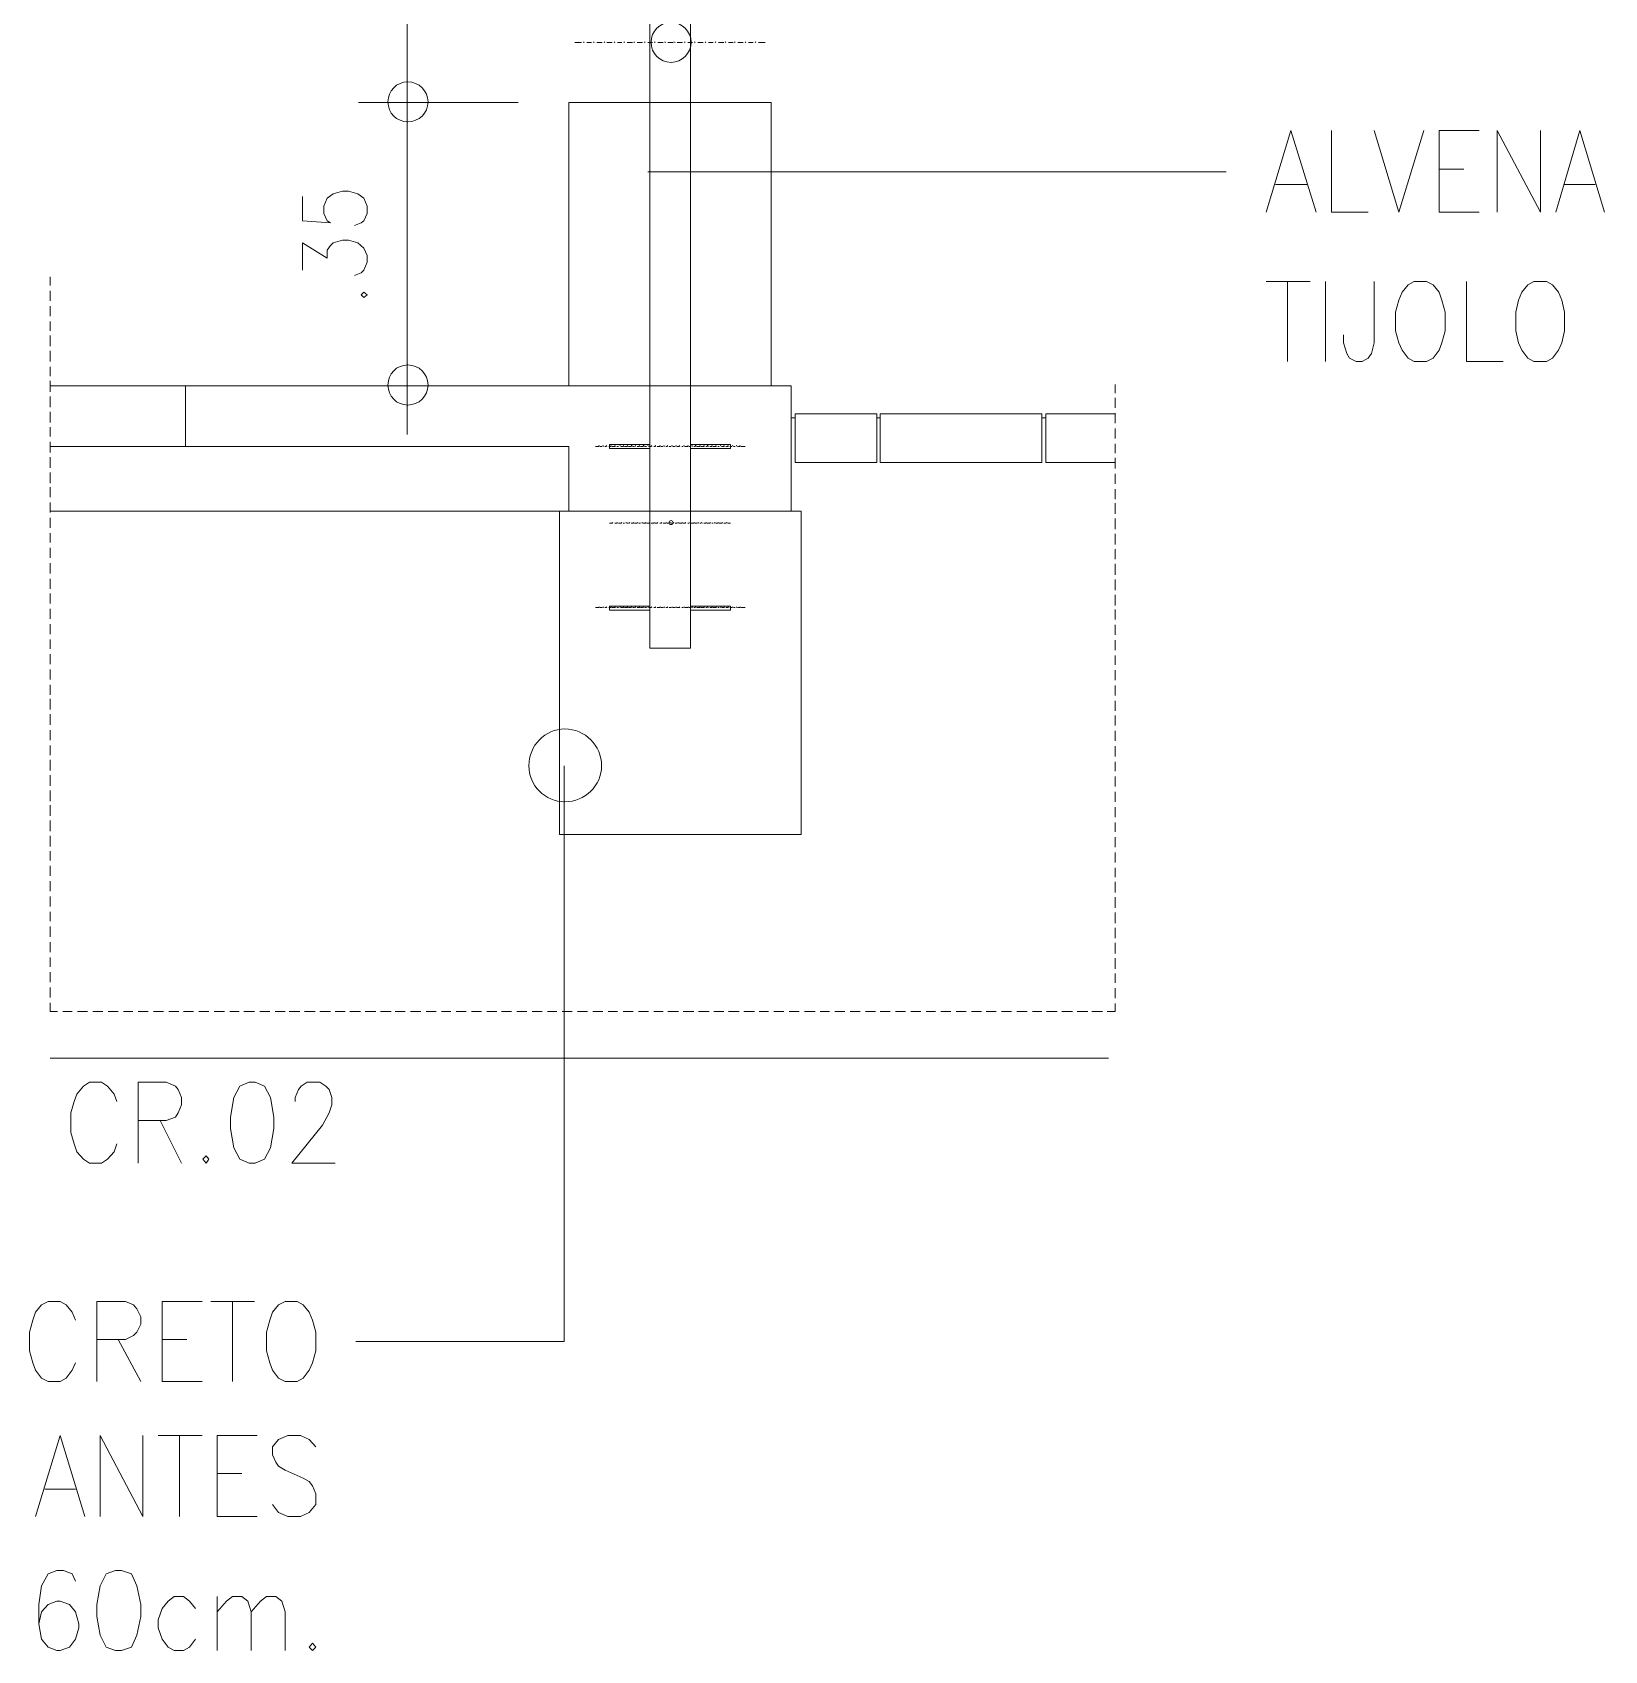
# Model space of a CAD drawing. Header units: millimetres. Extents: x 2928 to 3112, y 1220 to 1280.
# Drawn here: x 3067.889 to 3071.784, y 1260.121 to 1264.129 of the extents above; entities that cross this region are included whole.
import ezdxf

# ---------------------------------------------------------------- set-up
doc = ezdxf.new("R2010")
doc.units = ezdxf.units.MM

msp = doc.modelspace()

# ---------------------------------------------------------------- linework, layer by layer
at = {"color": 7, "linetype": 'Continuous', "lineweight": 5, "true_color": 0x000007}
for points in [[(3069.51943, 1263.95519), (3069.51943, 1275.05676), (3069.41854, 1275.05676), (3069.41854, 1263.95519)], [(3069.41854, 1263.95519), (3069.41854, 1262.60388), (3069.51943, 1262.60388), (3069.51943, 1263.95519)], [(3069.41854, 1263.10835), (3069.3193, 1263.10835), (3069.3193, 1263.09843), (3069.41854, 1263.09843)], [(3069.51943, 1263.10835), (3069.61867, 1263.10835), (3069.61867, 1263.09843), (3069.51943, 1263.09843)], [(3069.41854, 1262.70809), (3069.3193, 1262.70809), (3069.3193, 1262.69816), (3069.41854, 1262.69816)], [(3069.51943, 1262.70809), (3069.61867, 1262.70809), (3069.61867, 1262.69816), (3069.51943, 1262.69816)]]:
    msp.add_lwpolyline(points, dxfattribs=at)
at = {"color": 253, "linetype": 'Continuous', "lineweight": 5, "true_color": 0x9a9a9a}
for points in [[(3068.81814, 1264.05443), (3068.81814, 1268.00581), (3068.81814, 1268.00581)], [(3069.0927, 1263.95519), (3068.79829, 1263.95519), (3068.79829, 1263.95519)], [(3069.0927, 1263.95519), (3068.79829, 1263.95519), (3068.79829, 1263.95519)], [(3068.81814, 1263.8543), (3068.81814, 1263.35314), (3068.81814, 1263.35314)], [(3069.41357, 1263.78318), (3070.0272, 1263.78318), (3070.84593, 1263.78318)], [(3069.0927, 1263.2539), (3068.79829, 1263.2539), (3068.79829, 1263.2539)], [(3069.20683, 1262.31278), (3069.20683, 1260.88704), (3068.69078, 1260.88704)]]:
    msp.add_lwpolyline(points, dxfattribs=at)
at = {"color": 252, "linetype": 'Continuous', "lineweight": 13, "true_color": 0x989898}
for points in [[(3069.23329, 1264.10405), (3069.24983, 1264.10405), (3069.24983, 1264.10405)], [(3069.25644, 1264.10405), (3069.25479, 1264.10571), (3069.25479, 1264.10571)], [(3069.26306, 1264.10405), (3069.27464, 1264.10405), (3069.27464, 1264.10405)], [(3069.28125, 1264.10405), (3069.2796, 1264.10571), (3069.2796, 1264.10571)], [(3069.28787, 1264.10405), (3069.3011, 1264.10405), (3069.3011, 1264.10405)], [(3069.30772, 1264.10405), (3069.30606, 1264.10571), (3069.30606, 1264.10571)], [(3069.31268, 1264.10405), (3069.32591, 1264.10405), (3069.32591, 1264.10405)], [(3069.33253, 1264.10405), (3069.33087, 1264.10571), (3069.33087, 1264.10571)], [(3069.33914, 1264.10405), (3069.34907, 1264.10405), (3069.34907, 1264.10405)], [(3069.35568, 1264.10405), (3069.35403, 1264.10571), (3069.35403, 1264.10571)], [(3069.3623, 1264.10405), (3069.37553, 1264.10405), (3069.37553, 1264.10405)], [(3069.38049, 1264.10405), (3069.37884, 1264.10571), (3069.37884, 1264.10571)], [(3069.38711, 1264.10405), (3069.40034, 1264.10405), (3069.40034, 1264.10405)], [(3069.40696, 1264.10405), (3069.4053, 1264.10571), (3069.4053, 1264.10571)], [(3069.41357, 1264.10405), (3069.42515, 1264.10405), (3069.42515, 1264.10405)], [(3069.43177, 1264.10405), (3069.43011, 1264.10571), (3069.43011, 1264.10571)], [(3069.43838, 1264.10405), (3069.45162, 1264.10405), (3069.45162, 1264.10405)], [(3069.45823, 1264.10405), (3069.45492, 1264.10571), (3069.45492, 1264.10571)], [(3069.46319, 1264.10405), (3069.47643, 1264.10405), (3069.47643, 1264.10405)], [(3069.48139, 1264.10405), (3069.47808, 1264.10571), (3069.47808, 1264.10571)], [(3069.48635, 1264.10405), (3069.49958, 1264.10405), (3069.49958, 1264.10405)], [(3069.5062, 1264.10405), (3069.50454, 1264.10571), (3069.50454, 1264.10571)], [(3069.51281, 1264.10405), (3069.52439, 1264.10405), (3069.52439, 1264.10405)], [(3069.53101, 1264.10405), (3069.52935, 1264.10571), (3069.52935, 1264.10571)], [(3069.53762, 1264.10405), (3069.55085, 1264.10405), (3069.55085, 1264.10405)], [(3069.55747, 1264.10405), (3069.55582, 1264.10571), (3069.55582, 1264.10571)], [(3069.56409, 1264.10405), (3069.57566, 1264.10405), (3069.57566, 1264.10405)], [(3069.58228, 1264.10405), (3069.58063, 1264.10571), (3069.58063, 1264.10571)], [(3069.5889, 1264.10405), (3069.60213, 1264.10405), (3069.60213, 1264.10405)], [(3069.60709, 1264.10405), (3069.60544, 1264.10571), (3069.60544, 1264.10571)], [(3069.61371, 1264.10405), (3069.62528, 1264.10405), (3069.62528, 1264.10405)], [(3069.63025, 1264.10405), (3069.62859, 1264.10571), (3069.62859, 1264.10571)], [(3069.63686, 1264.10405), (3069.65009, 1264.10405), (3069.65009, 1264.10405)], [(3069.65671, 1264.10405), (3069.65506, 1264.10571), (3069.65506, 1264.10571)], [(3069.66333, 1264.10405), (3069.6749, 1264.10405), (3069.6749, 1264.10405)], [(3069.68152, 1264.10405), (3069.67987, 1264.10571), (3069.67987, 1264.10571)], [(3069.68814, 1264.10405), (3069.70468, 1264.10405), (3069.70468, 1264.10405)], [(3067.93325, 1263.502), (3067.93325, 1263.5235), (3067.93325, 1263.5235)], [(3067.93325, 1263.46396), (3067.93325, 1263.48877), (3067.93325, 1263.48877)], [(3067.93325, 1263.42592), (3067.93325, 1263.45073), (3067.93325, 1263.45073)], [(3067.93325, 1263.38953), (3067.93325, 1263.41268), (3067.93325, 1263.41268)], [(3067.93325, 1263.35149), (3067.93325, 1263.37795), (3067.93325, 1263.37795)], [(3067.93325, 1263.31345), (3067.93325, 1263.33991), (3067.93325, 1263.33991)], [(3067.93325, 1263.27706), (3067.93325, 1263.30021), (3067.93325, 1263.30021)], [(3067.93325, 1263.23902), (3067.93325, 1263.26548), (3067.93325, 1263.26548)], [(3068.26901, 1263.2539), (3067.93325, 1263.2539), (3067.93325, 1263.2539)], [(3070.57137, 1263.25721), (3070.57137, 1263.23571), (3070.57137, 1263.23571)], [(3067.93325, 1263.20097), (3067.93325, 1263.22744), (3067.93325, 1263.22744)], [(3070.57137, 1263.22413), (3070.57137, 1263.19932), (3070.57137, 1263.19932)], [(3067.93325, 1263.16293), (3067.93325, 1263.1894), (3067.93325, 1263.1894)], [(3069.77911, 1263.17451), (3069.76918, 1263.17451), (3069.76918, 1263.17451)], [(3069.77911, 1263.17451), (3069.76918, 1263.17451), (3069.76918, 1263.17451)], [(3069.98089, 1263.17451), (3069.98916, 1263.17451), (3069.98916, 1263.17451)], [(3070.38943, 1263.17451), (3070.39935, 1263.17451), (3070.39935, 1263.17451)], [(3070.57137, 1263.06369), (3070.39935, 1263.06369), (3070.39935, 1263.18443), (3070.57137, 1263.18443)], [(3070.57137, 1263.18609), (3070.57137, 1263.16128), (3070.57137, 1263.16128)], [(3067.93325, 1263.1282), (3067.93325, 1263.15135), (3067.93325, 1263.15135)], [(3070.57137, 1263.14805), (3070.57137, 1263.12324), (3070.57137, 1263.12324)], [(3067.93325, 1263.0885), (3067.93325, 1263.11497), (3067.93325, 1263.11497)], [(3068.26901, 1263.10339), (3067.93325, 1263.10339), (3067.93325, 1263.10339)], [(3069.28456, 1263.10339), (3069.29283, 1263.10339), (3069.29283, 1263.10339)], [(3069.29449, 1263.10339), (3069.29283, 1263.1067), (3069.29283, 1263.1067)], [(3069.29614, 1263.10339), (3069.3011, 1263.10339), (3069.3011, 1263.10339)], [(3069.30441, 1263.10339), (3069.30276, 1263.1067), (3069.30276, 1263.1067)], [(3069.30772, 1263.10339), (3069.31103, 1263.10339), (3069.31103, 1263.10339)], [(3069.31268, 1263.10339), (3069.31103, 1263.1067), (3069.31103, 1263.1067)], [(3069.31764, 1263.10339), (3069.3226, 1263.10339), (3069.3226, 1263.10339)], [(3069.32426, 1263.10339), (3069.3226, 1263.1067), (3069.3226, 1263.1067)], [(3069.32591, 1263.10339), (3069.33253, 1263.10339), (3069.33253, 1263.10339)], [(3069.33418, 1263.10339), (3069.33253, 1263.1067), (3069.33253, 1263.1067)], [(3069.33749, 1263.10339), (3069.3408, 1263.10339), (3069.3408, 1263.10339)], [(3069.34576, 1263.10339), (3069.34411, 1263.1067), (3069.34411, 1263.1067)], [(3069.34741, 1263.10339), (3069.35238, 1263.10339), (3069.35238, 1263.10339)], [(3069.35403, 1263.10339), (3069.35238, 1263.1067), (3069.35238, 1263.1067)], [(3069.35568, 1263.10339), (3069.3623, 1263.10339), (3069.3623, 1263.10339)], [(3069.36395, 1263.10339), (3069.3623, 1263.1067), (3069.3623, 1263.1067)], [(3069.36561, 1263.10339), (3069.37222, 1263.10339), (3069.37222, 1263.10339)], [(3069.37553, 1263.10339), (3069.37222, 1263.1067), (3069.37222, 1263.1067)], [(3069.37719, 1263.10339), (3069.38049, 1263.10339), (3069.38049, 1263.10339)], [(3069.3838, 1263.10339), (3069.38215, 1263.1067), (3069.38215, 1263.1067)], [(3069.38711, 1263.10339), (3069.39207, 1263.10339), (3069.39207, 1263.10339)], [(3069.39373, 1263.10339), (3069.39207, 1263.1067), (3069.39207, 1263.1067)], [(3069.39538, 1263.10339), (3069.402, 1263.10339), (3069.402, 1263.10339)], [(3069.4053, 1263.10339), (3069.402, 1263.1067), (3069.402, 1263.1067)], [(3069.40696, 1263.10339), (3069.41027, 1263.10339), (3069.41027, 1263.10339)], [(3069.41523, 1263.10339), (3069.41357, 1263.1067), (3069.41357, 1263.1067)], [(3069.41688, 1263.10339), (3069.42184, 1263.10339), (3069.42184, 1263.10339)], [(3069.4235, 1263.10339), (3069.42184, 1263.1067), (3069.42184, 1263.1067)], [(3069.42846, 1263.10339), (3069.43177, 1263.10339), (3069.43177, 1263.10339)], [(3069.43342, 1263.10339), (3069.43177, 1263.1067), (3069.43177, 1263.1067)], [(3069.43673, 1263.10339), (3069.44335, 1263.10339), (3069.44335, 1263.10339)], [(3069.445, 1263.10339), (3069.44335, 1263.1067), (3069.44335, 1263.1067)], [(3069.44665, 1263.10339), (3069.45162, 1263.10339), (3069.45162, 1263.10339)], [(3069.45492, 1263.10339), (3069.45327, 1263.1067), (3069.45327, 1263.1067)], [(3069.45823, 1263.10339), (3069.46154, 1263.10339), (3069.46154, 1263.10339)], [(3069.46319, 1263.10339), (3069.46154, 1263.1067), (3069.46154, 1263.1067)], [(3069.4665, 1263.10339), (3069.47146, 1263.10339), (3069.47146, 1263.10339)], [(3069.47477, 1263.10339), (3069.47312, 1263.1067), (3069.47312, 1263.1067)], [(3069.47643, 1263.10339), (3069.48139, 1263.10339), (3069.48139, 1263.10339)], [(3069.4847, 1263.10339), (3069.48304, 1263.1067), (3069.48304, 1263.1067)], [(3069.48635, 1263.10339), (3069.49131, 1263.10339), (3069.49131, 1263.10339)], [(3069.49297, 1263.10339), (3069.49131, 1263.1067), (3069.49131, 1263.1067)], [(3069.49793, 1263.10339), (3069.50124, 1263.10339), (3069.50124, 1263.10339)], [(3069.50454, 1263.10339), (3069.50289, 1263.1067), (3069.50289, 1263.1067)], [(3069.5062, 1263.10339), (3069.51281, 1263.10339), (3069.51281, 1263.10339)], [(3069.51447, 1263.10339), (3069.51281, 1263.1067), (3069.51281, 1263.1067)], [(3069.51612, 1263.10339), (3069.52108, 1263.10339), (3069.52108, 1263.10339)], [(3069.52439, 1263.10339), (3069.52274, 1263.1067), (3069.52274, 1263.1067)], [(3069.5277, 1263.10339), (3069.53101, 1263.10339), (3069.53101, 1263.10339)], [(3069.53431, 1263.10339), (3069.53101, 1263.1067), (3069.53101, 1263.1067)], [(3069.53597, 1263.10339), (3069.54258, 1263.10339), (3069.54258, 1263.10339)], [(3069.54424, 1263.10339), (3069.54258, 1263.1067), (3069.54258, 1263.1067)], [(3069.54589, 1263.10339), (3069.55251, 1263.10339), (3069.55251, 1263.10339)], [(3069.55416, 1263.10339), (3069.55251, 1263.1067), (3069.55251, 1263.1067)], [(3069.55747, 1263.10339), (3069.56078, 1263.10339), (3069.56078, 1263.10339)], [(3069.56409, 1263.10339), (3069.56078, 1263.1067), (3069.56078, 1263.1067)], [(3069.56739, 1263.10339), (3069.57236, 1263.10339), (3069.57236, 1263.10339)], [(3069.57401, 1263.10339), (3069.57236, 1263.1067), (3069.57236, 1263.1067)], [(3069.57566, 1263.10339), (3069.58228, 1263.10339), (3069.58228, 1263.10339)], [(3069.58393, 1263.10339), (3069.58228, 1263.1067), (3069.58228, 1263.1067)], [(3069.58724, 1263.10339), (3069.59055, 1263.10339), (3069.59055, 1263.10339)], [(3069.59551, 1263.10339), (3069.59386, 1263.1067), (3069.59386, 1263.1067)], [(3069.59717, 1263.10339), (3069.60213, 1263.10339), (3069.60213, 1263.10339)], [(3069.60378, 1263.10339), (3069.60213, 1263.1067), (3069.60213, 1263.1067)], [(3069.60709, 1263.10339), (3069.61205, 1263.10339), (3069.61205, 1263.10339)], [(3069.61371, 1263.10339), (3069.61205, 1263.1067), (3069.61205, 1263.1067)], [(3069.61701, 1263.10339), (3069.62198, 1263.10339), (3069.62198, 1263.10339)], [(3069.62528, 1263.10339), (3069.62363, 1263.1067), (3069.62363, 1263.1067)], [(3069.62694, 1263.10339), (3069.63025, 1263.10339), (3069.63025, 1263.10339)], [(3069.63521, 1263.10339), (3069.63355, 1263.1067), (3069.63355, 1263.1067)], [(3069.63686, 1263.10339), (3069.64182, 1263.10339), (3069.64182, 1263.10339)], [(3069.64348, 1263.10339), (3069.64182, 1263.1067), (3069.64182, 1263.1067)], [(3069.64513, 1263.10339), (3069.65506, 1263.10339), (3069.65506, 1263.10339)], [(3070.57137, 1263.11), (3070.57137, 1263.08685), (3070.57137, 1263.08685)], [(3067.93325, 1263.05046), (3067.93325, 1263.07692), (3067.93325, 1263.07692)], [(3070.57137, 1263.07527), (3070.57137, 1263.04881), (3070.57137, 1263.04881)], [(3067.93325, 1263.01242), (3067.93325, 1263.03888), (3067.93325, 1263.03888)], [(3067.93325, 1262.97769), (3067.93325, 1263.0025), (3067.93325, 1263.0025)], [(3070.57137, 1263.03558), (3070.57137, 1263.01077), (3070.57137, 1263.01077)], [(3067.93325, 1262.93964), (3067.93325, 1262.96445), (3067.93325, 1262.96445)], [(3070.57137, 1262.99753), (3070.57137, 1262.97272), (3070.57137, 1262.97272)], [(3070.57137, 1262.9628), (3070.57137, 1262.93634), (3070.57137, 1262.93634)], [(3069.2184, 1262.94295), (3067.93325, 1262.94295), (3067.93325, 1262.94295)], [(3067.93325, 1262.9016), (3067.93325, 1262.92641), (3067.93325, 1262.92641)], [(3070.57137, 1262.92476), (3070.57137, 1262.89829), (3070.57137, 1262.89829)], [(3067.93325, 1262.86521), (3067.93325, 1262.88837), (3067.93325, 1262.88837)], [(3069.3193, 1262.91318), (3069.32591, 1262.91318), (3069.32591, 1262.91318)], [(3069.32757, 1262.91318), (3069.32591, 1262.91483), (3069.32591, 1262.91483)], [(3069.33253, 1262.91318), (3069.33749, 1262.91318), (3069.33749, 1262.91318)], [(3069.33914, 1262.91318), (3069.33749, 1262.91483), (3069.33749, 1262.91483)], [(3069.3408, 1262.91318), (3069.34741, 1262.91318), (3069.34741, 1262.91318)], [(3069.34907, 1262.91318), (3069.34741, 1262.91483), (3069.34741, 1262.91483)], [(3069.35238, 1262.91318), (3069.35568, 1262.91318), (3069.35568, 1262.91318)], [(3069.36065, 1262.91318), (3069.35899, 1262.91483), (3069.35899, 1262.91483)], [(3069.3623, 1262.91318), (3069.36561, 1262.91318), (3069.36561, 1262.91318)], [(3069.36892, 1262.91318), (3069.36726, 1262.91483), (3069.36726, 1262.91483)], [(3069.37222, 1262.91318), (3069.37719, 1262.91318), (3069.37719, 1262.91318)], [(3069.37884, 1262.91318), (3069.37719, 1262.91483), (3069.37719, 1262.91483)], [(3069.38049, 1262.91318), (3069.38711, 1262.91318), (3069.38711, 1262.91318)], [(3069.39042, 1262.91318), (3069.38711, 1262.91483), (3069.38711, 1262.91483)], [(3069.39207, 1262.91318), (3069.39538, 1262.91318), (3069.39538, 1262.91318)], [(3069.40034, 1262.91318), (3069.39869, 1262.91483), (3069.39869, 1262.91483)], [(3069.402, 1262.91318), (3069.40696, 1262.91318), (3069.40696, 1262.91318)], [(3069.40861, 1262.91318), (3069.40696, 1262.91483), (3069.40696, 1262.91483)], [(3069.41027, 1262.91318), (3069.41688, 1262.91318), (3069.41688, 1262.91318)], [(3069.41854, 1262.91318), (3069.41688, 1262.91483), (3069.41688, 1262.91483)], [(3069.42184, 1262.91318), (3069.42846, 1262.91318), (3069.42846, 1262.91318)], [(3069.43011, 1262.91318), (3069.42846, 1262.91483), (3069.42846, 1262.91483)], [(3069.43177, 1262.91318), (3069.43673, 1262.91318), (3069.43673, 1262.91318)], [(3069.43838, 1262.91318), (3069.43673, 1262.91483), (3069.43673, 1262.91483)], [(3069.44335, 1262.91318), (3069.44665, 1262.91318), (3069.44665, 1262.91318)], [(3069.44831, 1262.91318), (3069.44665, 1262.91483), (3069.44665, 1262.91483)], [(3069.45162, 1262.91318), (3069.45823, 1262.91318), (3069.45823, 1262.91318)], [(3069.45989, 1262.91318), (3069.45823, 1262.91483), (3069.45823, 1262.91483)], [(3069.46154, 1262.91318), (3069.4665, 1262.91318), (3069.4665, 1262.91318)], [(3069.46981, 1262.91318), (3069.46816, 1262.91483), (3069.46816, 1262.91483)], [(3069.47146, 1262.91318), (3069.47643, 1262.91318), (3069.47643, 1262.91318)], [(3069.47808, 1262.91318), (3069.47643, 1262.91483), (3069.47643, 1262.91483)], [(3069.48139, 1262.91318), (3069.48635, 1262.91318), (3069.48635, 1262.91318)], [(3069.48966, 1262.91318), (3069.488, 1262.91483), (3069.488, 1262.91483)], [(3069.49131, 1262.91318), (3069.49793, 1262.91318), (3069.49793, 1262.91318)], [(3069.49958, 1262.91318), (3069.49793, 1262.91483), (3069.49793, 1262.91483)], [(3069.50124, 1262.91318), (3069.5062, 1262.91318), (3069.5062, 1262.91318)], [(3069.50785, 1262.91318), (3069.5062, 1262.91483), (3069.5062, 1262.91483)], [(3069.51281, 1262.91318), (3069.51612, 1262.91318), (3069.51612, 1262.91318)], [(3069.51943, 1262.91318), (3069.51777, 1262.91483), (3069.51777, 1262.91483)], [(3069.52108, 1262.91318), (3069.5277, 1262.91318), (3069.5277, 1262.91318)], [(3069.52935, 1262.91318), (3069.5277, 1262.91483), (3069.5277, 1262.91483)], [(3069.53101, 1262.91318), (3069.53597, 1262.91318), (3069.53597, 1262.91318)], [(3069.53928, 1262.91318), (3069.53762, 1262.91483), (3069.53762, 1262.91483)], [(3069.54258, 1262.91318), (3069.54589, 1262.91318), (3069.54589, 1262.91318)], [(3069.5492, 1262.91318), (3069.54589, 1262.91483), (3069.54589, 1262.91483)], [(3069.55251, 1262.91318), (3069.55747, 1262.91318), (3069.55747, 1262.91318)], [(3069.55912, 1262.91318), (3069.55747, 1262.91483), (3069.55747, 1262.91483)], [(3069.56078, 1262.91318), (3069.56739, 1262.91318), (3069.56739, 1262.91318)], [(3069.56905, 1262.91318), (3069.56739, 1262.91483), (3069.56739, 1262.91483)], [(3069.57236, 1262.91318), (3069.57566, 1262.91318), (3069.57566, 1262.91318)], [(3069.58063, 1262.91318), (3069.57897, 1262.91483), (3069.57897, 1262.91483)], [(3069.58228, 1262.91318), (3069.58724, 1262.91318), (3069.58724, 1262.91318)], [(3069.5889, 1262.91318), (3069.58724, 1262.91483), (3069.58724, 1262.91483)], [(3069.59055, 1262.91318), (3069.59717, 1262.91318), (3069.59717, 1262.91318)], [(3069.59882, 1262.91318), (3069.59717, 1262.91483), (3069.59717, 1262.91483)], [(3069.60213, 1262.91318), (3069.60709, 1262.91318), (3069.60709, 1262.91318)], [(3069.6104, 1262.91318), (3069.60874, 1262.91483), (3069.60874, 1262.91483)], [(3069.61205, 1262.91318), (3069.61867, 1262.91318), (3069.61867, 1262.91318)], [(3070.57137, 1262.88672), (3070.57137, 1262.86025), (3070.57137, 1262.86025)], [(3067.93325, 1262.82717), (3067.93325, 1262.85198), (3067.93325, 1262.85198)], [(3070.57137, 1262.84867), (3070.57137, 1262.82386), (3070.57137, 1262.82386)], [(3067.93325, 1262.78913), (3067.93325, 1262.81394), (3067.93325, 1262.81394)], [(3070.57137, 1262.81229), (3070.57137, 1262.78582), (3070.57137, 1262.78582)], [(3067.93325, 1262.75109), (3067.93325, 1262.7759), (3067.93325, 1262.7759)], [(3070.57137, 1262.77425), (3070.57137, 1262.74778), (3070.57137, 1262.74778)], [(3067.93325, 1262.7147), (3067.93325, 1262.73951), (3067.93325, 1262.73951)], [(3070.57137, 1262.7362), (3070.57137, 1262.70974), (3070.57137, 1262.70974)], [(3067.93325, 1262.67666), (3067.93325, 1262.70147), (3067.93325, 1262.70147)], [(3069.28456, 1262.70478), (3069.29283, 1262.70478), (3069.29283, 1262.70478)], [(3069.29449, 1262.70478), (3069.29283, 1262.70643), (3069.29283, 1262.70643)], [(3069.29614, 1262.70478), (3069.3011, 1262.70478), (3069.3011, 1262.70478)], [(3069.30441, 1262.70478), (3069.30276, 1262.70643), (3069.30276, 1262.70643)], [(3069.30772, 1262.70478), (3069.31103, 1262.70478), (3069.31103, 1262.70478)], [(3069.31268, 1262.70478), (3069.31103, 1262.70643), (3069.31103, 1262.70643)], [(3069.31764, 1262.70478), (3069.3226, 1262.70478), (3069.3226, 1262.70478)], [(3069.32426, 1262.70478), (3069.3226, 1262.70643), (3069.3226, 1262.70643)], [(3069.32591, 1262.70478), (3069.33253, 1262.70478), (3069.33253, 1262.70478)], [(3069.33418, 1262.70478), (3069.33253, 1262.70643), (3069.33253, 1262.70643)], [(3069.33749, 1262.70478), (3069.3408, 1262.70478), (3069.3408, 1262.70478)], [(3069.34576, 1262.70478), (3069.34411, 1262.70643), (3069.34411, 1262.70643)], [(3069.34741, 1262.70478), (3069.35238, 1262.70478), (3069.35238, 1262.70478)], [(3069.35403, 1262.70478), (3069.35238, 1262.70643), (3069.35238, 1262.70643)], [(3069.35568, 1262.70478), (3069.3623, 1262.70478), (3069.3623, 1262.70478)], [(3069.36395, 1262.70478), (3069.3623, 1262.70643), (3069.3623, 1262.70643)], [(3069.36561, 1262.70478), (3069.37222, 1262.70478), (3069.37222, 1262.70478)], [(3069.37553, 1262.70478), (3069.37222, 1262.70643), (3069.37222, 1262.70643)], [(3069.37719, 1262.70478), (3069.38049, 1262.70478), (3069.38049, 1262.70478)], [(3069.3838, 1262.70478), (3069.38215, 1262.70643), (3069.38215, 1262.70643)], [(3069.38711, 1262.70478), (3069.39207, 1262.70478), (3069.39207, 1262.70478)], [(3069.39373, 1262.70478), (3069.39207, 1262.70643), (3069.39207, 1262.70643)], [(3069.39538, 1262.70478), (3069.402, 1262.70478), (3069.402, 1262.70478)], [(3069.4053, 1262.70478), (3069.402, 1262.70643), (3069.402, 1262.70643)], [(3069.40696, 1262.70478), (3069.41027, 1262.70478), (3069.41027, 1262.70478)], [(3069.41523, 1262.70478), (3069.41357, 1262.70643), (3069.41357, 1262.70643)], [(3069.41688, 1262.70478), (3069.42184, 1262.70478), (3069.42184, 1262.70478)], [(3069.4235, 1262.70478), (3069.42184, 1262.70643), (3069.42184, 1262.70643)], [(3069.42846, 1262.70478), (3069.43177, 1262.70478), (3069.43177, 1262.70478)], [(3069.43342, 1262.70478), (3069.43177, 1262.70643), (3069.43177, 1262.70643)], [(3069.43673, 1262.70478), (3069.44335, 1262.70478), (3069.44335, 1262.70478)], [(3069.445, 1262.70478), (3069.44335, 1262.70643), (3069.44335, 1262.70643)], [(3069.44665, 1262.70478), (3069.45162, 1262.70478), (3069.45162, 1262.70478)], [(3069.45492, 1262.70478), (3069.45327, 1262.70643), (3069.45327, 1262.70643)], [(3069.45823, 1262.70478), (3069.46154, 1262.70478), (3069.46154, 1262.70478)], [(3069.46319, 1262.70478), (3069.46154, 1262.70643), (3069.46154, 1262.70643)], [(3069.4665, 1262.70478), (3069.47146, 1262.70478), (3069.47146, 1262.70478)], [(3069.47477, 1262.70478), (3069.47312, 1262.70643), (3069.47312, 1262.70643)], [(3069.47643, 1262.70478), (3069.48139, 1262.70478), (3069.48139, 1262.70478)], [(3069.4847, 1262.70478), (3069.48304, 1262.70643), (3069.48304, 1262.70643)], [(3069.48635, 1262.70478), (3069.49131, 1262.70478), (3069.49131, 1262.70478)], [(3069.49297, 1262.70478), (3069.49131, 1262.70643), (3069.49131, 1262.70643)], [(3069.49793, 1262.70478), (3069.50124, 1262.70478), (3069.50124, 1262.70478)], [(3069.50454, 1262.70478), (3069.50289, 1262.70643), (3069.50289, 1262.70643)], [(3069.5062, 1262.70478), (3069.51281, 1262.70478), (3069.51281, 1262.70478)], [(3069.51447, 1262.70478), (3069.51281, 1262.70643), (3069.51281, 1262.70643)], [(3069.51612, 1262.70478), (3069.52108, 1262.70478), (3069.52108, 1262.70478)], [(3069.52439, 1262.70478), (3069.52274, 1262.70643), (3069.52274, 1262.70643)], [(3069.5277, 1262.70478), (3069.53101, 1262.70478), (3069.53101, 1262.70478)], [(3069.53431, 1262.70478), (3069.53101, 1262.70643), (3069.53101, 1262.70643)], [(3069.53597, 1262.70478), (3069.54258, 1262.70478), (3069.54258, 1262.70478)], [(3069.54424, 1262.70478), (3069.54258, 1262.70643), (3069.54258, 1262.70643)], [(3069.54589, 1262.70478), (3069.55251, 1262.70478), (3069.55251, 1262.70478)], [(3069.55416, 1262.70478), (3069.55251, 1262.70643), (3069.55251, 1262.70643)], [(3069.55747, 1262.70478), (3069.56078, 1262.70478), (3069.56078, 1262.70478)], [(3069.56409, 1262.70478), (3069.56078, 1262.70643), (3069.56078, 1262.70643)], [(3069.56739, 1262.70478), (3069.57236, 1262.70478), (3069.57236, 1262.70478)], [(3069.57401, 1262.70478), (3069.57236, 1262.70643), (3069.57236, 1262.70643)], [(3069.57566, 1262.70478), (3069.58228, 1262.70478), (3069.58228, 1262.70478)], [(3069.58393, 1262.70478), (3069.58228, 1262.70643), (3069.58228, 1262.70643)], [(3069.58724, 1262.70478), (3069.59055, 1262.70478), (3069.59055, 1262.70478)], [(3069.59551, 1262.70478), (3069.59386, 1262.70643), (3069.59386, 1262.70643)], [(3069.59717, 1262.70478), (3069.60213, 1262.70478), (3069.60213, 1262.70478)], [(3069.60378, 1262.70478), (3069.60213, 1262.70643), (3069.60213, 1262.70643)], [(3069.60709, 1262.70478), (3069.61205, 1262.70478), (3069.61205, 1262.70478)], [(3069.61371, 1262.70478), (3069.61205, 1262.70643), (3069.61205, 1262.70643)], [(3069.61701, 1262.70478), (3069.62198, 1262.70478), (3069.62198, 1262.70478)], [(3069.62528, 1262.70478), (3069.62363, 1262.70643), (3069.62363, 1262.70643)], [(3069.62694, 1262.70478), (3069.63025, 1262.70478), (3069.63025, 1262.70478)], [(3069.63521, 1262.70478), (3069.63355, 1262.70643), (3069.63355, 1262.70643)], [(3069.63686, 1262.70478), (3069.64182, 1262.70478), (3069.64182, 1262.70478)], [(3069.64348, 1262.70478), (3069.64182, 1262.70643), (3069.64182, 1262.70643)], [(3069.64513, 1262.70478), (3069.65506, 1262.70478), (3069.65506, 1262.70478)], [(3070.57137, 1262.69982), (3070.57137, 1262.67501), (3070.57137, 1262.67501)], [(3067.93325, 1262.63862), (3067.93325, 1262.66343), (3067.93325, 1262.66343)], [(3070.57137, 1262.66177), (3070.57137, 1262.63696), (3070.57137, 1262.63696)], [(3067.93325, 1262.60223), (3067.93325, 1262.62539), (3067.93325, 1262.62539)], [(3070.57137, 1262.62373), (3070.57137, 1262.59892), (3070.57137, 1262.59892)], [(3067.93325, 1262.56419), (3067.93325, 1262.589), (3067.93325, 1262.589)], [(3070.57137, 1262.58569), (3070.57137, 1262.56253), (3070.57137, 1262.56253)], [(3067.93325, 1262.52615), (3067.93325, 1262.55096), (3067.93325, 1262.55096)], [(3070.57137, 1262.5493), (3070.57137, 1262.52449), (3070.57137, 1262.52449)], [(3067.93325, 1262.48811), (3067.93325, 1262.51291), (3067.93325, 1262.51291)], [(3070.57137, 1262.51126), (3070.57137, 1262.48645), (3070.57137, 1262.48645)], [(3067.93325, 1262.45172), (3067.93325, 1262.47818), (3067.93325, 1262.47818)], [(3067.93325, 1262.41368), (3067.93325, 1262.44014), (3067.93325, 1262.44014)], [(3070.57137, 1262.47322), (3070.57137, 1262.44841), (3070.57137, 1262.44841)], [(3067.93325, 1262.37563), (3067.93325, 1262.40044), (3067.93325, 1262.40044)], [(3070.57137, 1262.43683), (3070.57137, 1262.41202), (3070.57137, 1262.41202)], [(3070.57137, 1262.39879), (3070.57137, 1262.37398), (3070.57137, 1262.37398)], [(3067.93325, 1262.33925), (3067.93325, 1262.3624), (3067.93325, 1262.3624)], [(3070.57137, 1262.36075), (3070.57137, 1262.33594), (3070.57137, 1262.33594)], [(3067.93325, 1262.3012), (3067.93325, 1262.32767), (3067.93325, 1262.32767)], [(3070.57137, 1262.32271), (3070.57137, 1262.29955), (3070.57137, 1262.29955)], [(3067.93325, 1262.26316), (3067.93325, 1262.28963), (3067.93325, 1262.28963)], [(3070.57137, 1262.28632), (3070.57137, 1262.26151), (3070.57137, 1262.26151)], [(3067.93325, 1262.22512), (3067.93325, 1262.25158), (3067.93325, 1262.25158)], [(3070.57137, 1262.24828), (3070.57137, 1262.22347), (3070.57137, 1262.22347)], [(3067.93325, 1262.18873), (3067.93325, 1262.2152), (3067.93325, 1262.2152)], [(3070.57137, 1262.21023), (3070.57137, 1262.18543), (3070.57137, 1262.18543)], [(3067.93325, 1262.15069), (3067.93325, 1262.17716), (3067.93325, 1262.17716)], [(3070.57137, 1262.17219), (3070.57137, 1262.14904), (3070.57137, 1262.14904)], [(3067.93325, 1262.11265), (3067.93325, 1262.13911), (3067.93325, 1262.13911)], [(3070.57137, 1262.13581), (3070.57137, 1262.111), (3070.57137, 1262.111)], [(3067.93325, 1262.07792), (3067.93325, 1262.10107), (3067.93325, 1262.10107)], [(3070.57137, 1262.09776), (3070.57137, 1262.07295), (3070.57137, 1262.07295)], [(3067.93325, 1262.03987), (3067.93325, 1262.06468), (3067.93325, 1262.06468)], [(3070.57137, 1262.05972), (3070.57137, 1262.03657), (3070.57137, 1262.03657)], [(3067.93325, 1262.00183), (3067.93325, 1262.02664), (3067.93325, 1262.02664)], [(3070.57137, 1262.02499), (3070.57137, 1261.99852), (3070.57137, 1261.99852)], [(3067.93325, 1261.96379), (3067.93325, 1261.9886), (3067.93325, 1261.9886)], [(3070.57137, 1261.98695), (3070.57137, 1261.96048), (3070.57137, 1261.96048)], [(3067.93325, 1261.9274), (3067.93325, 1261.95056), (3067.93325, 1261.95056)], [(3070.57137, 1261.9489), (3070.57137, 1261.92244), (3070.57137, 1261.92244)], [(3067.93325, 1261.88936), (3067.93325, 1261.91417), (3067.93325, 1261.91417)], [(3070.57137, 1261.91086), (3070.57137, 1261.88605), (3070.57137, 1261.88605)], [(3067.93325, 1261.85132), (3067.93325, 1261.87613), (3067.93325, 1261.87613)], [(3067.93325, 1261.81493), (3067.93325, 1261.83809), (3067.93325, 1261.83809)], [(3070.57137, 1261.87448), (3070.57137, 1261.84801), (3070.57137, 1261.84801)], [(3067.93325, 1261.77689), (3067.93325, 1261.8017), (3067.93325, 1261.8017)], [(3070.57137, 1261.83643), (3070.57137, 1261.80997), (3070.57137, 1261.80997)], [(3070.57137, 1261.79839), (3070.57137, 1261.77524), (3070.57137, 1261.77524)], [(3067.93325, 1261.73885), (3067.93325, 1261.76366), (3067.93325, 1261.76366)], [(3070.57137, 1261.762), (3070.57137, 1261.73719), (3070.57137, 1261.73719)], [(3067.95145, 1261.70411), (3067.93325, 1261.70411), (3067.93325, 1261.72562)], [(3070.57137, 1261.72396), (3070.57137, 1261.70411), (3070.55152, 1261.70411)], [(3067.98784, 1261.70411), (3067.96468, 1261.70411), (3067.96468, 1261.70411)], [(3068.02588, 1261.70411), (3068.00107, 1261.70411), (3068.00107, 1261.70411)], [(3068.06392, 1261.70411), (3068.03911, 1261.70411), (3068.03911, 1261.70411)], [(3068.10196, 1261.70411), (3068.07715, 1261.70411), (3068.07715, 1261.70411)], [(3068.13835, 1261.70411), (3068.11519, 1261.70411), (3068.11519, 1261.70411)], [(3068.17639, 1261.70411), (3068.15158, 1261.70411), (3068.15158, 1261.70411)], [(3068.21443, 1261.70411), (3068.18962, 1261.70411), (3068.18962, 1261.70411)], [(3068.25247, 1261.70411), (3068.22766, 1261.70411), (3068.22766, 1261.70411)], [(3068.28886, 1261.70411), (3068.26405, 1261.70411), (3068.26405, 1261.70411)], [(3068.3269, 1261.70411), (3068.30209, 1261.70411), (3068.30209, 1261.70411)], [(3068.36495, 1261.70411), (3068.34014, 1261.70411), (3068.34014, 1261.70411)], [(3068.40133, 1261.70411), (3068.37818, 1261.70411), (3068.37818, 1261.70411)], [(3068.43937, 1261.70411), (3068.41291, 1261.70411), (3068.41291, 1261.70411)], [(3068.47742, 1261.70411), (3068.45261, 1261.70411), (3068.45261, 1261.70411)], [(3068.51546, 1261.70411), (3068.49065, 1261.70411), (3068.49065, 1261.70411)], [(3068.55185, 1261.70411), (3068.52538, 1261.70411), (3068.52538, 1261.70411)], [(3068.58989, 1261.70411), (3068.56342, 1261.70411), (3068.56342, 1261.70411)], [(3068.62793, 1261.70411), (3068.60147, 1261.70411), (3068.60147, 1261.70411)], [(3068.66432, 1261.70411), (3068.63951, 1261.70411), (3068.63951, 1261.70411)], [(3068.70236, 1261.70411), (3068.67589, 1261.70411), (3068.67589, 1261.70411)], [(3068.7404, 1261.70411), (3068.71394, 1261.70411), (3068.71394, 1261.70411)], [(3068.77844, 1261.70411), (3068.75198, 1261.70411), (3068.75198, 1261.70411)], [(3068.81318, 1261.70411), (3068.78837, 1261.70411), (3068.78837, 1261.70411)], [(3068.85122, 1261.70411), (3068.82641, 1261.70411), (3068.82641, 1261.70411)], [(3068.88926, 1261.70411), (3068.86445, 1261.70411), (3068.86445, 1261.70411)], [(3068.92565, 1261.70411), (3068.90249, 1261.70411), (3068.90249, 1261.70411)], [(3068.96369, 1261.70411), (3068.93888, 1261.70411), (3068.93888, 1261.70411)], [(3069.00173, 1261.70411), (3068.97692, 1261.70411), (3068.97692, 1261.70411)], [(3069.03977, 1261.70411), (3069.01496, 1261.70411), (3069.01496, 1261.70411)], [(3069.07616, 1261.70411), (3069.05135, 1261.70411), (3069.05135, 1261.70411)], [(3069.1142, 1261.70411), (3069.08939, 1261.70411), (3069.08939, 1261.70411)], [(3069.15224, 1261.70411), (3069.12743, 1261.70411), (3069.12743, 1261.70411)], [(3069.18863, 1261.70411), (3069.16548, 1261.70411), (3069.16548, 1261.70411)], [(3069.22667, 1261.70411), (3069.20186, 1261.70411), (3069.20186, 1261.70411)], [(3069.26471, 1261.70411), (3069.2399, 1261.70411), (3069.2399, 1261.70411)], [(3069.30276, 1261.70411), (3069.27795, 1261.70411), (3069.27795, 1261.70411)], [(3069.33914, 1261.70411), (3069.31599, 1261.70411), (3069.31599, 1261.70411)], [(3069.37719, 1261.70411), (3069.35238, 1261.70411), (3069.35238, 1261.70411)], [(3069.41523, 1261.70411), (3069.39042, 1261.70411), (3069.39042, 1261.70411)], [(3069.45162, 1261.70411), (3069.42846, 1261.70411), (3069.42846, 1261.70411)], [(3069.48966, 1261.70411), (3069.46319, 1261.70411), (3069.46319, 1261.70411)], [(3069.5277, 1261.70411), (3069.50124, 1261.70411), (3069.50124, 1261.70411)], [(3069.56574, 1261.70411), (3069.53928, 1261.70411), (3069.53928, 1261.70411)], [(3069.60213, 1261.70411), (3069.57732, 1261.70411), (3069.57732, 1261.70411)], [(3069.64017, 1261.70411), (3069.61371, 1261.70411), (3069.61371, 1261.70411)], [(3069.67821, 1261.70411), (3069.65175, 1261.70411), (3069.65175, 1261.70411)], [(3069.71295, 1261.70411), (3069.68979, 1261.70411), (3069.68979, 1261.70411)], [(3069.75099, 1261.70411), (3069.72618, 1261.70411), (3069.72618, 1261.70411)], [(3069.78903, 1261.70411), (3069.76422, 1261.70411), (3069.76422, 1261.70411)], [(3069.82872, 1261.70411), (3069.80226, 1261.70411), (3069.80226, 1261.70411)], [(3069.86346, 1261.70411), (3069.8403, 1261.70411), (3069.8403, 1261.70411)], [(3069.9015, 1261.70411), (3069.87669, 1261.70411), (3069.87669, 1261.70411)], [(3069.93954, 1261.70411), (3069.91473, 1261.70411), (3069.91473, 1261.70411)], [(3069.97758, 1261.70411), (3069.95277, 1261.70411), (3069.95277, 1261.70411)], [(3070.01397, 1261.70411), (3069.98916, 1261.70411), (3069.98916, 1261.70411)], [(3070.05201, 1261.70411), (3070.0272, 1261.70411), (3070.0272, 1261.70411)], [(3070.09005, 1261.70411), (3070.06525, 1261.70411), (3070.06525, 1261.70411)], [(3070.12644, 1261.70411), (3070.10329, 1261.70411), (3070.10329, 1261.70411)], [(3070.16448, 1261.70411), (3070.13967, 1261.70411), (3070.13967, 1261.70411)], [(3070.20253, 1261.70411), (3070.17772, 1261.70411), (3070.17772, 1261.70411)], [(3070.24057, 1261.70411), (3070.21576, 1261.70411), (3070.21576, 1261.70411)], [(3070.27696, 1261.70411), (3070.25215, 1261.70411), (3070.25215, 1261.70411)], [(3070.315, 1261.70411), (3070.29019, 1261.70411), (3070.29019, 1261.70411)], [(3070.35304, 1261.70411), (3070.32823, 1261.70411), (3070.32823, 1261.70411)], [(3070.38943, 1261.70411), (3070.36627, 1261.70411), (3070.36627, 1261.70411)], [(3070.42747, 1261.70411), (3070.401, 1261.70411), (3070.401, 1261.70411)], [(3070.46551, 1261.70411), (3070.43905, 1261.70411), (3070.43905, 1261.70411)], [(3070.50355, 1261.70411), (3070.47709, 1261.70411), (3070.47709, 1261.70411)], [(3070.53994, 1261.70411), (3070.51348, 1261.70411), (3070.51348, 1261.70411)]]:
    msp.add_lwpolyline(points, dxfattribs=at)
at = {"color": 7, "linetype": 'Continuous', "lineweight": 20, "true_color": 0x000007}
for points in [[(3068.81814, 1263.83445), (3068.81814, 1264.07428), (3068.81814, 1264.07428)], [(3068.81814, 1264.07428), (3068.81814, 1263.83445), (3068.81814, 1263.83445)], [(3068.6974, 1263.95519), (3068.93888, 1263.95519), (3068.93888, 1263.95519)], [(3068.93888, 1263.95519), (3068.6974, 1263.95519), (3068.6974, 1263.95519)], [(3069.51943, 1263.2539), (3069.71956, 1263.2539), (3069.71956, 1263.95519), (3069.2184, 1263.95519), (3069.2184, 1263.2539), (3069.41854, 1263.2539)], [(3070.94517, 1263.68394), (3071.00636, 1263.88573), (3071.06922, 1263.68394)], [(3071.10726, 1263.88573), (3071.10726, 1263.68394), (3071.19823, 1263.68394)], [(3071.21311, 1263.88573), (3071.27431, 1263.68394), (3071.33551, 1263.88573)], [(3071.37355, 1263.68394), (3071.37355, 1263.88573), (3071.47279, 1263.88573)], [(3071.51745, 1263.68394), (3071.51745, 1263.88573), (3071.62496, 1263.68394), (3071.62496, 1263.88573)], [(3071.663, 1263.68394), (3071.72254, 1263.88573), (3071.78374, 1263.68394)], [(3071.37355, 1263.78979), (3071.43475, 1263.78979), (3071.43475, 1263.78979)], [(3068.55846, 1263.72198), (3068.55846, 1263.66244), (3068.62793, 1263.65747), (3068.61966, 1263.66244), (3068.61139, 1263.68063), (3068.61139, 1263.69882), (3068.61966, 1263.71867), (3068.63455, 1263.7286), (3068.6577, 1263.73521), (3068.67259, 1263.73521), (3068.69574, 1263.7286), (3068.71063, 1263.71867), (3068.7189, 1263.69882), (3068.7189, 1263.68063), (3068.71063, 1263.66244), (3068.70401, 1263.65747), (3068.68747, 1263.65086)], [(3070.96832, 1263.75175), (3071.04606, 1263.75175), (3071.04606, 1263.75175)], [(3071.6845, 1263.75175), (3071.76058, 1263.75175), (3071.76058, 1263.75175)], [(3071.37355, 1263.68394), (3071.47279, 1263.68394), (3071.47279, 1263.68394)], [(3068.55846, 1263.54004), (3068.55846, 1263.60786), (3068.61966, 1263.56981), (3068.61966, 1263.58966), (3068.62793, 1263.60124), (3068.63455, 1263.60786), (3068.6577, 1263.61447), (3068.67259, 1263.61447), (3068.69574, 1263.60786), (3068.71063, 1263.59462), (3068.7189, 1263.57643), (3068.7189, 1263.55989), (3068.71063, 1263.54004), (3068.70401, 1263.53343), (3068.68747, 1263.52681)], [(3070.94517, 1263.51192), (3071.05433, 1263.51192), (3071.05433, 1263.51192)], [(3070.99809, 1263.51192), (3070.99809, 1263.31345), (3070.99809, 1263.31345)], [(3071.09237, 1263.51192), (3071.09237, 1263.31345), (3071.09237, 1263.31345)], [(3071.21311, 1263.51192), (3071.21311, 1263.35976), (3071.2065, 1263.33329), (3071.19823, 1263.32172), (3071.18334, 1263.31345), (3071.16846, 1263.31345), (3071.15192, 1263.32172), (3071.1453, 1263.33329), (3071.13703, 1263.35976), (3071.13703, 1263.3796)], [(3071.44136, 1263.51192), (3071.44136, 1263.31345), (3071.53233, 1263.31345)], [(3068.81814, 1263.37464), (3068.81814, 1263.13316), (3068.81814, 1263.13316)], [(3068.93888, 1263.2539), (3068.6974, 1263.2539), (3068.6974, 1263.2539)], [(3069.34576, 1262.94295), (3069.19525, 1262.94295), (3069.19525, 1262.14242), (3069.79399, 1262.14242), (3069.79399, 1262.94295), (3069.76918, 1262.94295)], [(3070.55483, 1261.58834), (3067.93325, 1261.58834), (3067.93325, 1261.58834)], [(3068.09865, 1261.48083), (3068.09204, 1261.49902), (3068.0755, 1261.51887), (3068.06061, 1261.52879), (3068.03084, 1261.52879), (3068.01595, 1261.51887), (3067.99941, 1261.49902), (3067.9928, 1261.48083), (3067.98453, 1261.45271), (3067.98453, 1261.40474), (3067.9928, 1261.37662), (3067.99941, 1261.35678), (3068.01595, 1261.33858), (3068.03084, 1261.32866), (3068.06061, 1261.32866), (3068.0755, 1261.33858), (3068.09204, 1261.35678), (3068.09865, 1261.37662)], [(3068.15158, 1261.32866), (3068.15158, 1261.52879), (3068.22105, 1261.52879), (3068.2442, 1261.51887), (3068.25082, 1261.5106), (3068.25909, 1261.49075), (3068.25909, 1261.47256), (3068.25082, 1261.45271), (3068.2442, 1261.44278), (3068.22105, 1261.43451), (3068.15158, 1261.43451)], [(3068.54027, 1261.48083), (3068.54027, 1261.49075), (3068.54854, 1261.5106), (3068.55515, 1261.51887), (3068.57004, 1261.52879), (3068.60147, 1261.52879), (3068.61635, 1261.51887), (3068.62462, 1261.5106), (3068.63124, 1261.49075), (3068.63124, 1261.47256), (3068.62462, 1261.45271), (3068.60808, 1261.42294), (3068.532, 1261.32866), (3068.63951, 1261.32866)], [(3068.20616, 1261.43451), (3068.25909, 1261.32866), (3068.25909, 1261.32866)], [(3067.99611, 1260.93997), (3067.98784, 1260.95982), (3067.97295, 1260.97801), (3067.95806, 1260.98628), (3067.92829, 1260.98628), (3067.91175, 1260.97801), (3067.89687, 1260.95982), (3067.89025, 1260.93997), (3067.88198, 1260.9102), (3067.88198, 1260.86389), (3067.89025, 1260.83412), (3067.89687, 1260.81592), (3067.91175, 1260.79607), (3067.92829, 1260.7878), (3067.95806, 1260.7878), (3067.97295, 1260.79607), (3067.98784, 1260.81592), (3067.99611, 1260.83412)], [(3068.04903, 1260.7878), (3068.04903, 1260.98628), (3068.12015, 1260.98628), (3068.14, 1260.97801), (3068.14827, 1260.96809), (3068.1582, 1260.94824), (3068.1582, 1260.93005), (3068.14827, 1260.9102), (3068.14, 1260.90193), (3068.12015, 1260.89201), (3068.04903, 1260.89201)], [(3068.21112, 1260.7878), (3068.21112, 1260.98628), (3068.31036, 1260.98628)], [(3068.33187, 1260.98628), (3068.43937, 1260.98628), (3068.43937, 1260.98628)], [(3068.38479, 1260.98628), (3068.38479, 1260.7878), (3068.38479, 1260.7878)], [(3068.10196, 1260.89201), (3068.1582, 1260.7878), (3068.1582, 1260.7878)], [(3068.21112, 1260.89201), (3068.27232, 1260.89201), (3068.27232, 1260.89201)], [(3068.21112, 1260.7878), (3068.31036, 1260.7878), (3068.31036, 1260.7878)], [(3067.89687, 1260.4537), (3067.95806, 1260.65383), (3068.01926, 1260.4537)], [(3068.0573, 1260.4537), (3068.0573, 1260.65383), (3068.16316, 1260.4537), (3068.16316, 1260.65383)], [(3068.2012, 1260.65383), (3068.31036, 1260.65383), (3068.31036, 1260.65383)], [(3068.25413, 1260.65383), (3068.25413, 1260.4537), (3068.25413, 1260.4537)], [(3068.34675, 1260.4537), (3068.34675, 1260.65383), (3068.44599, 1260.65383)], [(3068.59154, 1260.62571), (3068.575, 1260.64391), (3068.5535, 1260.65383), (3068.52207, 1260.65383), (3068.49892, 1260.64391), (3068.48403, 1260.62571), (3068.48403, 1260.60587), (3068.4923, 1260.58767), (3068.49892, 1260.57775), (3068.51546, 1260.56782), (3068.56012, 1260.54798), (3068.575, 1260.53971), (3068.58327, 1260.52978), (3068.59154, 1260.50993), (3068.59154, 1260.48347), (3068.575, 1260.46362), (3068.5535, 1260.4537), (3068.52207, 1260.4537), (3068.49892, 1260.46362), (3068.48403, 1260.48347)], [(3068.34675, 1260.55955), (3068.40795, 1260.55955), (3068.40795, 1260.55955)], [(3067.92002, 1260.52151), (3067.99611, 1260.52151), (3067.99611, 1260.52151)], [(3068.34675, 1260.4537), (3068.44599, 1260.4537), (3068.44599, 1260.4537)], [(3067.99611, 1260.29326), (3067.98784, 1260.31146), (3067.96633, 1260.31973), (3067.94979, 1260.31973), (3067.92829, 1260.31146), (3067.91175, 1260.28168), (3067.90514, 1260.23537), (3067.90514, 1260.18741), (3067.91175, 1260.14937), (3067.92829, 1260.12952), (3067.94979, 1260.12125), (3067.95806, 1260.12125), (3067.98122, 1260.12952), (3067.99611, 1260.14937), (3068.00438, 1260.17748), (3068.00438, 1260.18741), (3067.99611, 1260.21718), (3067.98122, 1260.23537), (3067.95806, 1260.24364), (3067.94979, 1260.24364), (3067.92829, 1260.23537), (3067.91175, 1260.21718), (3067.90514, 1260.18741)], [(3068.29382, 1260.22545), (3068.27894, 1260.24364), (3068.26405, 1260.25522), (3068.2409, 1260.25522), (3068.22601, 1260.24364), (3068.21112, 1260.22545), (3068.2012, 1260.19733), (3068.2012, 1260.17748), (3068.21112, 1260.14937), (3068.22601, 1260.12952), (3068.2409, 1260.12125), (3068.26405, 1260.12125), (3068.27894, 1260.12952), (3068.29382, 1260.14937)], [(3068.34675, 1260.25522), (3068.34675, 1260.12125), (3068.34675, 1260.12125)], [(3068.34675, 1260.21718), (3068.36991, 1260.24364), (3068.38479, 1260.25522), (3068.40795, 1260.25522), (3068.42283, 1260.24364), (3068.4311, 1260.21718), (3068.4311, 1260.12125)], [(3068.4311, 1260.21718), (3068.45426, 1260.24364), (3068.46915, 1260.25522), (3068.4923, 1260.25522), (3068.50719, 1260.24364), (3068.51546, 1260.21718), (3068.51546, 1260.12125)]]:
    msp.add_lwpolyline(points, dxfattribs=at)
for points in [[(3068.70401, 1263.47884), (3068.71063, 1263.47223), (3068.7189, 1263.47884), (3068.71063, 1263.48546)], [(3071.31235, 1263.51192), (3071.29747, 1263.50365), (3071.28258, 1263.48546), (3071.27431, 1263.46561), (3071.26604, 1263.43584), (3071.26604, 1263.38953), (3071.27431, 1263.35976), (3071.28258, 1263.34156), (3071.29747, 1263.32172), (3071.31235, 1263.31345), (3071.34212, 1263.31345), (3071.35866, 1263.32172), (3071.37355, 1263.34156), (3071.38017, 1263.35976), (3071.38844, 1263.38953), (3071.38844, 1263.43584), (3071.38017, 1263.46561), (3071.37355, 1263.48546), (3071.35866, 1263.50365), (3071.34212, 1263.51192)], [(3071.60842, 1263.51192), (3071.59353, 1263.50365), (3071.57864, 1263.48546), (3071.57037, 1263.46561), (3071.56376, 1263.43584), (3071.56376, 1263.38953), (3071.57037, 1263.35976), (3071.57864, 1263.34156), (3071.59353, 1263.32172), (3071.60842, 1263.31345), (3071.63984, 1263.31345), (3071.65473, 1263.32172), (3071.66961, 1263.34156), (3071.67788, 1263.35976), (3071.6845, 1263.38953), (3071.6845, 1263.43584), (3071.67788, 1263.46561), (3071.66961, 1263.48546), (3071.65473, 1263.50365), (3071.63984, 1263.51192)], [(3069.76918, 1263.2539), (3069.76918, 1262.94295), (3069.2184, 1262.94295), (3069.2184, 1263.10339), (3068.26901, 1263.10339), (3068.26901, 1263.2539)], [(3068.42614, 1261.52879), (3068.40299, 1261.51887), (3068.3881, 1261.49075), (3068.37983, 1261.44278), (3068.37983, 1261.41467), (3068.3881, 1261.3667), (3068.40299, 1261.33858), (3068.42614, 1261.32866), (3068.44103, 1261.32866), (3068.46418, 1261.33858), (3068.47907, 1261.3667), (3068.48734, 1261.41467), (3068.48734, 1261.44278), (3068.47907, 1261.49075), (3068.46418, 1261.51887), (3068.44103, 1261.52879)], [(3068.32029, 1261.34685), (3068.31202, 1261.33858), (3068.32029, 1261.32866), (3068.3269, 1261.33858)], [(3068.51546, 1260.98628), (3068.49892, 1260.97801), (3068.48403, 1260.95982), (3068.47742, 1260.93997), (3068.46915, 1260.9102), (3068.46915, 1260.86389), (3068.47742, 1260.83412), (3068.48403, 1260.81592), (3068.49892, 1260.79607), (3068.51546, 1260.7878), (3068.54523, 1260.7878), (3068.56012, 1260.79607), (3068.575, 1260.81592), (3068.58327, 1260.83412), (3068.59154, 1260.86389), (3068.59154, 1260.9102), (3068.58327, 1260.93997), (3068.575, 1260.95982), (3068.56012, 1260.97801), (3068.54523, 1260.98628)], [(3068.09534, 1260.31973), (3068.07219, 1260.31146), (3068.0573, 1260.28168), (3068.04903, 1260.23537), (3068.04903, 1260.2056), (3068.0573, 1260.15929), (3068.07219, 1260.12952), (3068.09534, 1260.12125), (3068.11023, 1260.12125), (3068.13504, 1260.12952), (3068.14827, 1260.15929), (3068.1582, 1260.2056), (3068.1582, 1260.23537), (3068.14827, 1260.28168), (3068.13504, 1260.31146), (3068.11023, 1260.31973)], [(3068.58327, 1260.13944), (3068.575, 1260.12952), (3068.58327, 1260.12125), (3068.59154, 1260.12952)]]:
    msp.add_lwpolyline(points, close=True, dxfattribs=at)
at = {"color": 252, "linetype": 'Continuous', "lineweight": 13, "true_color": 0x989898}
for points in [[(3069.77911, 1263.18443), (3069.98089, 1263.18443), (3069.98089, 1263.06369), (3069.77911, 1263.06369)], [(3069.98916, 1263.18443), (3070.38943, 1263.18443), (3070.38943, 1263.06369), (3069.98916, 1263.06369)]]:
    msp.add_lwpolyline(points, close=True, dxfattribs=at)
at = {"color": 7, "linetype": 'Continuous', "lineweight": 20, "true_color": 0x000007}
for points in [[(3069.52108, 1264.10405), (3069.52108, 1264.13217), (3069.49793, 1264.15367), (3069.47146, 1264.15367), (3069.47146, 1264.15367), (3069.44335, 1264.15367), (3069.42184, 1264.13217), (3069.42184, 1264.10405), (3069.42184, 1264.10405), (3069.42184, 1264.07759), (3069.44335, 1264.05443), (3069.47146, 1264.05443), (3069.47146, 1264.05443), (3069.49793, 1264.05443), (3069.52108, 1264.07759), (3069.52108, 1264.10405)], [(3068.81979, 1264.00647), (3068.79167, 1264.00647), (3068.77017, 1263.98331), (3068.77017, 1263.95685), (3068.77017, 1263.95685), (3068.77017, 1263.92873), (3068.79167, 1263.90723), (3068.81979, 1263.90723), (3068.81979, 1263.90723), (3068.84626, 1263.90723), (3068.86941, 1263.92873), (3068.86941, 1263.95685), (3068.86941, 1263.95685), (3068.86941, 1263.98331), (3068.84626, 1264.00647), (3068.81979, 1264.00647)], [(3068.81979, 1263.90723), (3068.84626, 1263.90723), (3068.86941, 1263.92873), (3068.86941, 1263.95685), (3068.86941, 1263.95685), (3068.86941, 1263.98331), (3068.84626, 1264.00647), (3068.81979, 1264.00647), (3068.81979, 1264.00647), (3068.79167, 1264.00647), (3068.77017, 1263.98331), (3068.77017, 1263.95685), (3068.77017, 1263.95685), (3068.77017, 1263.92873), (3068.79167, 1263.90723), (3068.81979, 1263.90723)], [(3068.81979, 1263.20594), (3068.84626, 1263.20594), (3068.86941, 1263.22744), (3068.86941, 1263.25556), (3068.86941, 1263.25556), (3068.86941, 1263.28367), (3068.84626, 1263.30518), (3068.81979, 1263.30518), (3068.81979, 1263.30518), (3068.79167, 1263.30518), (3068.77017, 1263.28367), (3068.77017, 1263.25556), (3068.77017, 1263.25556), (3068.77017, 1263.22744), (3068.79167, 1263.20594), (3068.81979, 1263.20594)]]:
    msp.add_open_spline(points, degree=3, knots=[0, 0, 0, 0, 0.0625, 0.0625, 0.0625, 0.062501, 0.125, 0.125, 0.125, 0.125001, 0.1875, 0.1875, 0.1875, 0.187501, 1, 1, 1, 1], dxfattribs=at)
at = {"color": 7, "linetype": 'Continuous', "lineweight": 5, "true_color": 0x000007}
msp.add_open_spline([(3069.47643, 1262.91483), (3069.47643, 1262.91814), (3069.47477, 1262.9198), (3069.47146, 1262.9198), (3069.47146, 1262.9198), (3069.46816, 1262.9198), (3069.4665, 1262.91814), (3069.4665, 1262.91483), (3069.4665, 1262.91483), (3069.4665, 1262.91153), (3069.46816, 1262.90987), (3069.47146, 1262.90987), (3069.47146, 1262.90987), (3069.47477, 1262.90987), (3069.47643, 1262.91153), (3069.47643, 1262.91483)], degree=3, knots=[0, 0, 0, 0, 0.0625, 0.0625, 0.0625, 0.062501, 0.125, 0.125, 0.125, 0.125001, 0.1875, 0.1875, 0.1875, 0.187501, 1, 1, 1, 1], dxfattribs=at)
at = {"color": 253, "linetype": 'Continuous', "lineweight": 5, "true_color": 0x9a9a9a}
msp.add_open_spline([(3069.20848, 1262.40375), (3069.15886, 1262.40375), (3069.11916, 1262.3624), (3069.11916, 1262.31278), (3069.11916, 1262.31278), (3069.11916, 1262.26316), (3069.15886, 1262.22347), (3069.20848, 1262.22347), (3069.20848, 1262.22347), (3069.2581, 1262.22347), (3069.29945, 1262.26316), (3069.29945, 1262.31278), (3069.29945, 1262.31278), (3069.29945, 1262.3624), (3069.2581, 1262.40375), (3069.20848, 1262.40375)], degree=3, knots=[0, 0, 0, 0, 0.0625, 0.0625, 0.0625, 0.062501, 0.125, 0.125, 0.125, 0.125001, 0.1875, 0.1875, 0.1875, 0.187501, 1, 1, 1, 1], dxfattribs=at)

doc.saveas('drawing.dxf')
